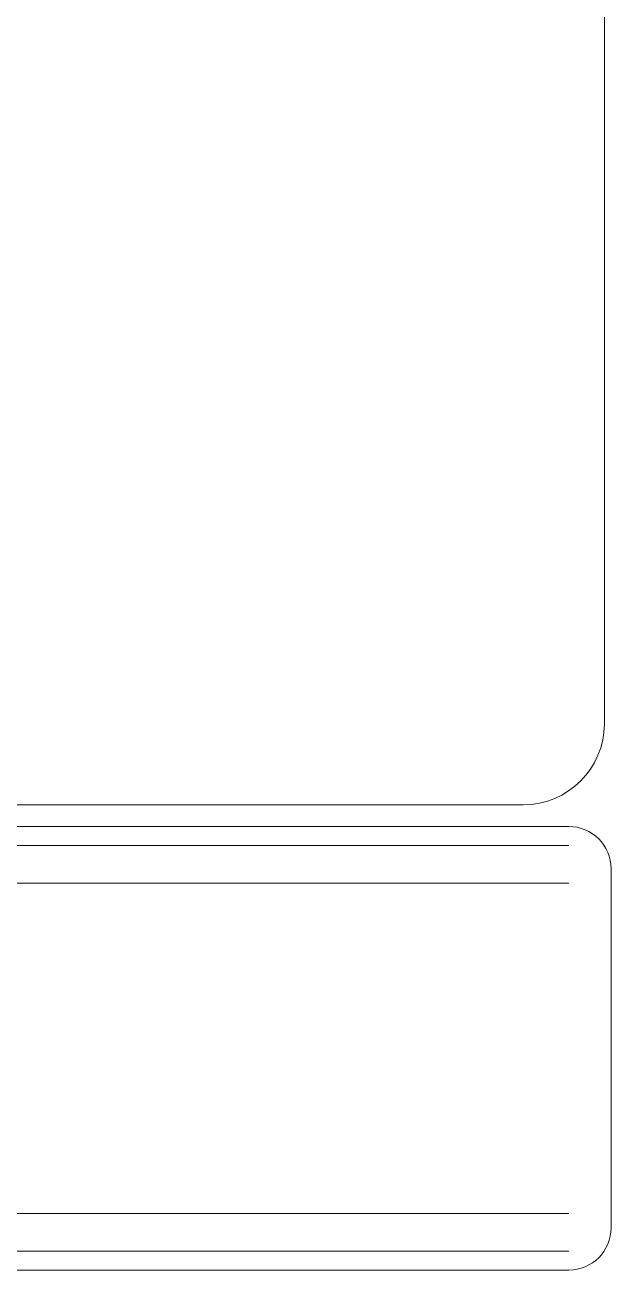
# Model space of a CAD drawing. Header units: inches. Extents: x -246178 to 57169, y -29325 to 19878.
# Drawn here: x 13668.9 to 13852.1, y -7777.3 to -7388.2 of the extents above; entities that cross this region are included whole.
import ezdxf

# ---------------------------------------------------------------- set-up
doc = ezdxf.new("R2010")
doc.units = ezdxf.units.IN
doc.header["$LTSCALE"] = 25
doc.header["$MEASUREMENT"] = 0
doc.layers.add('00-Ground Floor$0$LOADING', color=253, linetype='Continuous', lineweight=5)

# ---------------------------------------------------------------- blocks, each defined once
blk = doc.blocks.new('00-Ground Floor$0$GF21008-P')
at = {"layer": '00-Ground Floor$0$LOADING'}
for p, q in [((0.02235, -0.20585), (0.63897, -0.20585)), ((0.68432, -0.20374), (0.79645, -0.20374)), ((0.67107, -0.77123), (0.67107, -0.21699)), ((0.67698, -0.77123), (0.67698, -0.21699)), ((0.6888, -0.77123), (0.6888, -0.21699)), ((0.79197, -0.76339), (0.79197, -0.21699)), ((0.80379, -0.76339), (0.80379, -0.21699)), ((0.8097, -0.76339), (0.8097, -0.21699)), ((0.66431, -0.74126), (0.66431, -0.23119))]:
    blk.add_line(p, q, dxfattribs=at)
for centre, radius, start, end in [((0.63897, -0.23119), 0.02534, 0, 90), ((0.68432, -0.21699), 0.01325, 90, 180), ((0.79645, -0.21699), 0.01325, 0, 90)]:
    blk.add_arc(centre, radius, start, end, dxfattribs=at)

msp = doc.modelspace()

# ---------------------------------------------------------------- block references
at = {"layer": '00-Ground Floor$0$LOADING', "xscale": 1000, "yscale": 1000, "zscale": 1000, "rotation": 269.9999999999998}
msp.add_blockref('00-Ground Floor$0$GF21008-P', (14055.88, -6967.56), dxfattribs=at)

doc.saveas('drawing.dxf')
